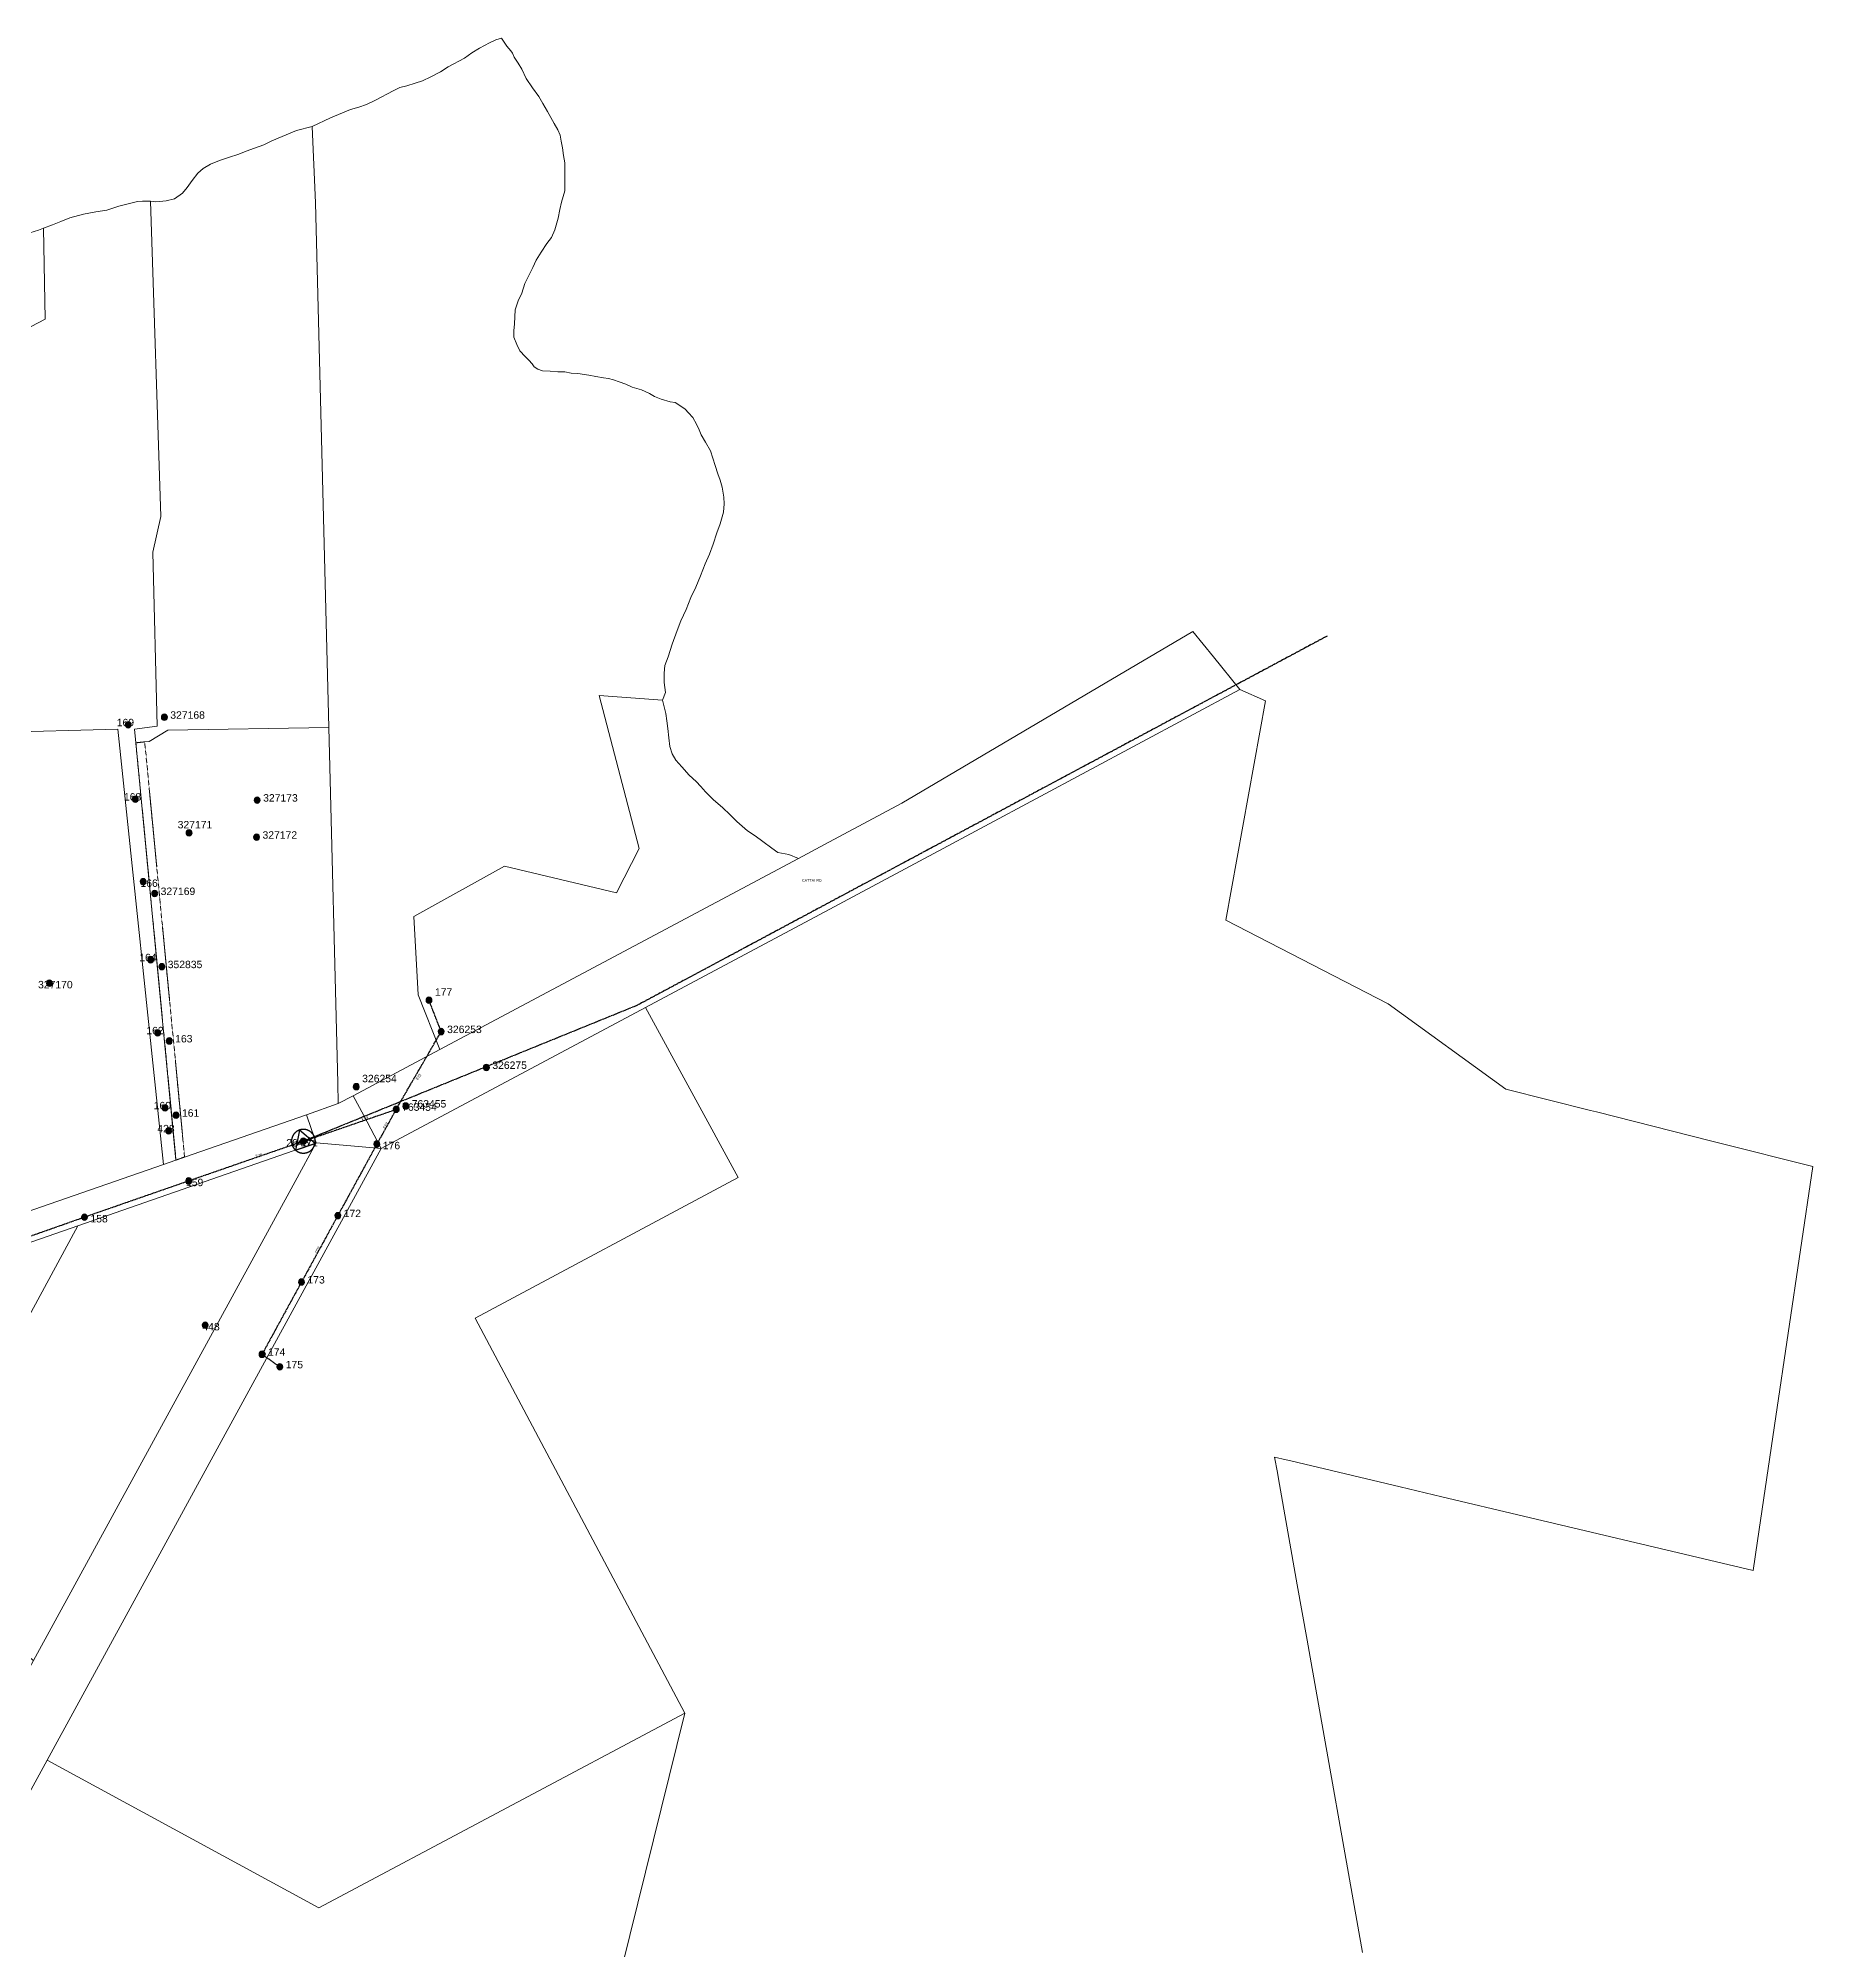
# Model space of a CAD drawing. Header units: metres. Extents: x 301573 to 308964, y 6278036 to 6284182.
# Drawn here: x 303733 to 304928, y 6282577 to 6283864 of the extents above; entities that cross this region are included whole.
import ezdxf
from ezdxf.enums import TextEntityAlignment as Align

# ---------------------------------------------------------------- set-up
doc = ezdxf.new("R2010")
doc.units = ezdxf.units.M
for name, pattern in [('Cable Exist OH', [1, 1, 0]), ('Dash', [5, 3, -2]), ('DASHED', [0.75, 0.5, -0.25]), ('HIDDEN2', [0.1875, 0.125, -0.0625])]:
    doc.linetypes.add(name, pattern=pattern)
doc.layers.get('0').update_dxf_attribs({"color": 6})
for name, color, linetype, lineweight in [('Cadastre Easements_SP_EXT', 94, 'DASHED', 15), ('Cadastre Land Parcels_SP_EXT', 95, 'Continuous', 15), ('Cadastre Other Property_SP_EXT', 97, 'DASHED', 15), ('Cadastre Road Names_SP_HV_LV_SL_EXT', 7, 'Continuous', 15), ('Cadastre Roads_SP_EXT', 46, 'Continuous', 15), ('Mains_HV_EXT', 13, 'Continuous', 25), ('Mains_LV_EXT', 163, 'Continuous', 25)]:
    doc.layers.add(name, color=color, linetype=linetype, lineweight=lineweight)
for name, color, linetype in [('Equip_LV_EXT', 7, 'Continuous'), ('Sub_SP_TR_HV_LV_EXT', 7, 'Continuous'), ('SupportsOH_SP_TR_HV_LV_SL_EXT', 7, 'Continuous')]:
    doc.layers.add(name, color=color, linetype=linetype)
doc.layers.get('0').freeze()
doc.styles.add('POLE_LABEL', font='arial.ttf', dxfattribs={"height": 2})
doc.styles.get("Standard").update_dxf_attribs({"font": 'arial.ttf'})

# ---------------------------------------------------------------- blocks, each defined once
blk = doc.blocks.new('SUB_POLE_EXT')
at = {"flags": 128}
for points in [[(-0.05, 4), (-0.15, 4), (-0.25, 3.99), (-0.34, 3.99), (-0.44, 3.98), (-0.54, 3.96), (-0.64, 3.95), (-0.73, 3.93), (-0.83, 3.91), (-0.92, 3.89), (-1.02, 3.87), (-1.11, 3.84), (-1.21, 3.81), (-1.3, 3.78), (-1.39, 3.75), (-1.49, 3.71), (-1.58, 3.68), (-1.67, 3.64), (-1.75, 3.59), (-1.84, 3.55), (-1.93, 3.5), (-2.01, 3.46), (-2.1, 3.41), (-2.18, 3.35), (-2.26, 3.3), (-2.34, 3.24), (-2.42, 3.18), (-2.5, 3.12), (-2.58, 3.06), (-2.65, 3), (-2.72, 2.93), (-2.79, 2.86), (-2.86, 2.79), (-2.93, 2.72), (-3, 2.65), (-3.06, 2.58), (-3.12, 2.5), (-3.18, 2.42), (-3.24, 2.34), (-3.3, 2.26), (-3.35, 2.18), (-3.41, 2.1), (-3.46, 2.01), (-3.5, 1.93), (-3.55, 1.84), (-3.59, 1.75), (-3.64, 1.67), (-3.68, 1.58), (-3.71, 1.49), (-3.75, 1.39), (-3.78, 1.3), (-3.81, 1.21), (-3.84, 1.11), (-3.87, 1.02), (-3.89, 0.92), (-3.91, 0.83), (-3.93, 0.73), (-3.95, 0.64), (-3.96, 0.54), (-3.98, 0.44), (-3.99, 0.34), (-3.99, 0.25), (-4, 0.15), (-4, 0.05), (-4, -0.05), (-4, -0.15), (-3.99, -0.25), (-3.99, -0.34), (-3.98, -0.44), (-3.96, -0.54), (-3.95, -0.64), (-3.93, -0.73), (-3.91, -0.83), (-3.89, -0.92), (-3.87, -1.02), (-3.84, -1.11), (-3.81, -1.21), (-3.78, -1.3), (-3.75, -1.39), (-3.71, -1.49), (-3.68, -1.58), (-3.64, -1.67), (-3.59, -1.75), (-3.55, -1.84), (-3.5, -1.93), (-3.46, -2.01), (-3.41, -2.1), (-3.35, -2.18), (-3.3, -2.26), (-3.24, -2.34), (-3.18, -2.42), (-3.12, -2.5), (-3.06, -2.58), (-3, -2.65), (-2.93, -2.72), (-2.86, -2.79), (-2.79, -2.86), (-2.72, -2.93), (-2.65, -3), (-2.58, -3.06), (-2.5, -3.12), (-2.42, -3.18), (-2.34, -3.24), (-2.26, -3.3), (-2.18, -3.35), (-2.1, -3.41), (-2.01, -3.46), (-1.93, -3.5), (-1.84, -3.55), (-1.75, -3.59), (-1.67, -3.64), (-1.58, -3.68), (-1.49, -3.71), (-1.39, -3.75), (-1.3, -3.78), (-1.21, -3.81), (-1.11, -3.84), (-1.02, -3.87), (-0.92, -3.89), (-0.83, -3.91), (-0.73, -3.93), (-0.64, -3.95), (-0.54, -3.96), (-0.44, -3.98), (-0.34, -3.99), (-0.25, -3.99), (-0.15, -4), (-0.05, -4), (0.05, -4), (0.15, -4), (0.25, -3.99), (0.34, -3.99), (0.44, -3.98), (0.54, -3.96), (0.64, -3.95), (0.73, -3.93), (0.83, -3.91), (0.92, -3.89), (1.02, -3.87), (1.11, -3.84), (1.21, -3.81), (1.3, -3.78), (1.39, -3.75), (1.49, -3.71), (1.58, -3.68), (1.67, -3.64), (1.75, -3.59), (1.84, -3.55), (1.93, -3.5), (2.01, -3.46), (2.1, -3.41), (2.18, -3.35), (2.26, -3.3), (2.34, -3.24), (2.42, -3.18), (2.5, -3.12), (2.58, -3.06), (2.65, -3), (2.72, -2.93), (2.79, -2.86), (2.86, -2.79), (2.93, -2.72), (3, -2.65), (3.06, -2.58), (3.12, -2.5), (3.18, -2.42), (3.24, -2.34), (3.3, -2.26), (3.35, -2.18), (3.41, -2.1), (3.46, -2.01), (3.5, -1.93), (3.55, -1.84), (3.59, -1.75), (3.64, -1.67), (3.68, -1.58), (3.71, -1.49), (3.75, -1.39), (3.78, -1.3), (3.81, -1.21), (3.84, -1.11), (3.87, -1.02), (3.89, -0.92), (3.91, -0.83), (3.93, -0.73), (3.95, -0.64), (3.96, -0.54), (3.98, -0.44), (3.99, -0.34), (3.99, -0.25), (4, -0.15), (4, -0.05), (4, 0.05), (4, 0.15), (3.99, 0.25), (3.99, 0.34), (3.98, 0.44), (3.96, 0.54), (3.95, 0.64), (3.93, 0.73), (3.91, 0.83), (3.89, 0.92), (3.87, 1.02), (3.84, 1.11), (3.81, 1.21), (3.78, 1.3), (3.75, 1.39), (3.71, 1.49), (3.68, 1.58), (3.64, 1.67), (3.59, 1.75), (3.55, 1.84), (3.5, 1.93), (3.46, 2.01), (3.41, 2.1), (3.35, 2.18), (3.3, 2.26), (3.24, 2.34), (3.18, 2.42), (3.12, 2.5), (3.06, 2.58), (3, 2.65), (2.93, 2.72), (2.86, 2.79), (2.79, 2.86), (2.72, 2.93), (2.65, 3), (2.58, 3.06), (2.5, 3.12), (2.42, 3.18), (2.34, 3.24), (2.26, 3.3), (2.18, 3.35), (2.1, 3.41), (2.01, 3.46), (1.93, 3.5), (1.84, 3.55), (1.75, 3.59), (1.67, 3.64), (1.58, 3.68), (1.49, 3.71), (1.39, 3.75), (1.3, 3.78), (1.21, 3.81), (1.11, 3.84), (1.02, 3.87), (0.92, 3.89), (0.83, 3.91), (0.73, 3.93), (0.64, 3.95), (0.54, 3.96), (0.44, 3.98), (0.34, 3.99), (0.25, 3.99), (0.15, 4), (0.05, 4)], [(0, 4), (-3.46, -2), (3.46, -2)]]:
    blk.add_lwpolyline(points, close=True, dxfattribs=at)
at = {"flags": 8}
blk.add_attdef('ASSET_NUM', text='', height=2.5, dxfattribs=at).set_placement((0, 7), align=Align.MIDDLE_CENTER)
for tag, flags, p in [('STREET_CODE', 9, (-1.13, 0.95)), ('CONSTRUCTED_VOLTAGE', 9, (-1.13, 0.75)), ('NO_PHASES', 9, (-1.13, 0.55)), ('OPERATING_VOLTAGE', 9, (-1.13, 0.35)), ('OPERATED_BY', 9, (-1.13, 0.15)), ('MAINTAINED_BY', 9, (-1.13, -0.05)), ('SECONDARY_VOLTAGE', 9, (-1.13, -0.65)), ('STATE', 9, (-1.13, -0.85)), ('SUBSTATION_TYPE', 9, (-1.13, -1.05)), ('SUBURB', 9, (-1.13, -1.65)), ('STREETNAME', 9, (-1.13, -1.85)), ('Z', 1, (-1.13, -2.45)), ('ORIENTATION', 9, (-1.13, -0.25)), ('OWNED_BY', 9, (-1.13, -0.45)), ('USAGE', 9, (-1.13, -1.25)), ('LEGEND', 9, (-1.13, -1.45)), ('LOCATION', 9, (-1.13, -2.05)), ('NOTES', 9, (-1.13, -2.25))]:
    blk.add_attdef(tag, text='', height=0.2, dxfattribs=dict(flags=flags)).set_placement(p, align=Align.MIDDLE_LEFT)
blk = doc.blocks.new('LV_OH_LINKS_DISTFUSE_EXT')
for p, q in [((0, 0), (0.96, 0)), ((3.84, 0), (4.8, 0))]:
    blk.add_line(p, q)
blk.add_lwpolyline([(3.84, -1.2), (3.84, 1.2), (0.96, -1.2), (0.96, 1.2)], close=True)
at = {"flags": 9}
for tag, p in [('ACTUAL_STATUS', (0, 0)), ('CONSTRUCTED_VOLTAGE', (0, -0.2)), ('OPERATING_VOLTAGE', (0, -0.6)), ('ORIENTATION', (0, -0.8)), ('OWNED_BY', (0, -1)), ('STATE', (0, -1.2)), ('SWITCH_TYPE', (0, -1.4)), ('NO_PHASES', (0, -0.4)), ('USAGE', (0, -1.6)), ('NOTES', (0, -1.8))]:
    blk.add_attdef(tag, text='', height=0.2, dxfattribs=at).set_placement(p, align=Align.MIDDLE_LEFT)
at = {"flags": 1}
blk.add_attdef('Z', (0, 0), '', height=0.2, dxfattribs=at)
blk = doc.blocks.new('POLE_EXT')
blk.add_hatch(color=256).paths.add_polyline_path([(-1, 0, 1), (1, 0, 1)])
blk.add_lwpolyline([(-1, 0, 1), (1, 0, 1)], format="xyb", close=True)
at = {"flags": 8}
blk.add_attdef('pNumber', text='', height=2, dxfattribs=at).set_placement((3, 2.5), align=Align.MIDDLE_CENTER)
at = {"style": 'POLE_LABEL', "flags": 9}
for tag, p in [('STRUCTURE_PLANT_NUMBER', (1.35, 0.03)), ('STREET_CODE', (1.35, -0.2))]:
    blk.add_attdef(tag, text='', height=0.2, dxfattribs=at).set_placement(p, align=Align.MIDDLE_LEFT)
at = {"flags": 9}
for tag, p in [('OWNED_BY', (1.35, -0.4)), ('SPECIAL_USE', (1.35, -0.8)), ('STATE', (1.35, -1)), ('cLV', (1.35, -1.4)), ('hDepth', (1.35, -1.6)), ('hDia', (1.35, -1.8)), ('cHV', (1.35, -2)), ('cLinedev', (1.35, -3.4)), ('pExisting', (1.35, -3.8)), ('pFooting', (1.35, -4.4)), ('pNew', (1.35, -4.6)), ('pRelocate', (1.35, -5)), ('pRemove', (1.35, -5.2)), ('pReplace', (1.35, -5.4)), ('pStay', (1.35, -5.6)), ('pType', (1.35, -5.8)), ('cspan', (1.35, -6)), ('STREETNAME', (1.35, -6.2)), ('SUBURB', (1.35, -6.4)), ('PARENT', (1.35, -0.6)), ('USAGE', (1.35, -1.2)), ('LBRACKET', (1.35, -2.2)), ('LExisting', (1.35, -2.4)), ('LANTNUMBER', (1.35, -2.6)), ('LOther', (1.35, -2.8)), ('LRemove', (1.35, -3)), ('LEGEND', (1.35, -3.2)), ('LOCATION', (1.35, -3.6)), ('PFNUMBER', (1.35, -4)), ('NEWPFNUMBER', (1.35, -4.2)), ('OPERATED_BY', (1.36, -7.01)), ('NOTES', (1.35, -6.6)), ('MAINTAINED_BY', (1.36, -6.81))]:
    blk.add_attdef(tag, text='', height=0.2, dxfattribs=at).set_placement(p, align=Align.MIDDLE_LEFT)
at = {"flags": 1}
blk.add_attdef('Z', (1.35, -7.33), '', height=0.2, dxfattribs=at)
blk = doc.blocks.new('End Shackle_EXT')
blk.add_wipeout([(0, 0.3), (1.8, 0.3), (1.8, -0.3), (0, -0.3)])
blk.add_line((1.8, -1), (1.8, 1))
at = {"flags": 1}
blk.add_attdef('Z', (0, 0), '', height=0.2, dxfattribs=at)
at = {"flags": 9}
for tag, p in [('CONNECTOR_TYPE', (0, 0)), ('CONSTRUCTED_VOLTAGE', (0, -0.2)), ('NO_PHASES', (0, -0.4)), ('OPERATING_VOLTAGE', (0, -0.6)), ('ORIENTATION', (0, -0.8)), ('OWNED_BY', (0, -1)), ('STATE', (0, -1.2)), ('USAGE', (0, -1.4)), ('NOTES', (0, -1.6))]:
    blk.add_attdef(tag, text='', height=0.2, dxfattribs=at).set_placement(p, align=Align.MIDDLE_LEFT)

msp = doc.modelspace()

# ---------------------------------------------------------------- linework, layer by layer
at = {"layer": 'Cadastre Easements_SP_EXT', "linetype": 'Dash'}
msp.add_lwpolyline([(303830.65701, 6283122.31208), (303804.90394, 6283390.07996), (303798.93208, 6283389.50498), (303824.8349, 6283120.17899), (303825.96106, 6283108.45794), (303831.794, 6283110.48802), (303830.65701, 6283122.31208)], close=True, dxfattribs=at)
at = {"layer": 'Cadastre Land Parcels_SP_EXT', "linetype": 'Continuous'}
for points in [[(304056.302, 6283847.33296), (304053.69804, 6283851.37303), (304052.55396, 6283854.08899), (304051.468, 6283855.60699), (304048.80601, 6283858.67204), (304045.18198, 6283864.11201), (304041.31098, 6283862.94602), (304037.13603, 6283861.08502), (304030.38397, 6283857.38601), (304025.12597, 6283854.30797), (304020.37403, 6283850.73597), (304009.35304, 6283844.77396), (304004.19697, 6283841.497), (303997.64101, 6283838.20096), (303991.87899, 6283835.31699), (303987.09799, 6283833.84801), (303981.31997, 6283832.06396), (303976.63499, 6283830.897), (303972.16297, 6283828.73197), (303960.24796, 6283822.35603), (303954.18702, 6283819.36703), (303949.11001, 6283817.59402), (303943.52704, 6283816.214), (303929.96498, 6283810.56504), (303917.58304, 6283804.66097), (303919.90301, 6283753.296), (303928.85004, 6283399.81297), (303934.90701, 6283160.48599), (303935.26096, 6283146.47599), (303945.27602, 6283151.81402), (304003.69401, 6283182.948), (303988.95801, 6283219.84401), (303986.11502, 6283272.64403), (304047.10702, 6283306.54397), (304122.70004, 6283288.56802), (304137.95102, 6283318.35502), (304110.92601, 6283421.32002), (304153.62299, 6283418.27696), (304155.58203, 6283423.42101), (304154.779, 6283430.19197), (304154.74296, 6283436.41403), (304155.28903, 6283441.70799), (304157.41396, 6283447.44404), (304160.20704, 6283455.88996), (304163.55502, 6283465.09502), (304165.89098, 6283471.69603), (304169.568, 6283479.37001), (304172.71096, 6283487.33399), (304176.05904, 6283494.36597), (304179.13001, 6283502.104), (304182.27297, 6283510.06904), (304185.28997, 6283516.64399), (304187.70004, 6283523.28404), (304190.09403, 6283530.85998), (304192.40198, 6283536.97401), (304194.59996, 6283544.922), (304195.17898, 6283550.51699), (304194.94799, 6283554.93698), (304193.69296, 6283561.662), (304192.39801, 6283566.47498), (304190.88699, 6283570.60904), (304189.16097, 6283576.23901), (304187.51896, 6283581.34604), (304185.881, 6283586.26599), (304182.49098, 6283591.97997), (304179.71998, 6283596.87898), (304178.22301, 6283600.26398), (304176.453, 6283604.16898), (304174.14496, 6283608.55196), (304171.17698, 6283611.83502), (304168.82698, 6283614.30701), (304165.92198, 6283616.20501), (304162.13702, 6283618.68698), (304158.80202, 6283619.22899), (304152.61203, 6283621.03097), (304148.19999, 6283622.71698), (304144.76297, 6283624.71798), (304139.57802, 6283627.326), (304133.08804, 6283628.97296), (304129.00699, 6283631.11397), (304124.48303, 6283632.64698), (304120.53103, 6283634.002), (304117.30203, 6283634.88303), (304113.859, 6283635.27099), (304108.77899, 6283636.23302), (304103.92697, 6283637.122), (304096.65296, 6283638.269), (304092.03802, 6283638.52596), (304087.75398, 6283639.42501), (304083.14399, 6283639.49399), (304077.84703, 6283639.96304), (304072.82002, 6283640.10004), (304069.62804, 6283641.09502), (304067.25604, 6283642.70197), (304065.82302, 6283644.70102), (304063.62301, 6283647.24898), (304061.12099, 6283649.829), (304057.50103, 6283653.62704), (304055.42503, 6283657.75199), (304053.55804, 6283662.74199), (304053.59399, 6283667.01596), (304053.92303, 6283671.81896), (304054.36001, 6283681.12401), (304056.44201, 6283687.121), (304058.87698, 6283692.44896), (304060.83797, 6283698.85599), (304063.90399, 6283704.79503), (304066.23597, 6283709.596), (304068.60302, 6283714.511), (304071.94102, 6283719.93003), (304075.76397, 6283725.88303), (304078.94103, 6283729.79899), (304081.03796, 6283735.04604), (304083.38999, 6283742.88397), (304084.56596, 6283748.79103), (304085.57296, 6283753.75603), (304087.73896, 6283761.40299), (304087.74797, 6283767.17703), (304087.94804, 6283774.93996), (304087.81696, 6283780.07297), (304087.00704, 6283785.23204), (304086.15904, 6283790.27804), (304085.35804, 6283794.87496), (304084.76003, 6283798.72502), (304083.03198, 6283802.36804), (304080.72403, 6283806.75101), (304076.15997, 6283814.693), (304073.03997, 6283820.07298), (304070.23303, 6283824.86097), (304066.01002, 6283830.70903), (304061.89001, 6283837.08399), (304058.94597, 6283843.21798), (304056.302, 6283847.33296)], [(303928.85004, 6283399.81297), (303919.90301, 6283753.296), (303917.58304, 6283804.66097), (303907.19097, 6283802.02804), (303890.50203, 6283795.04296), (303885.13803, 6283792.26499), (303878.87004, 6283789.974), (303873.29404, 6283787.99296), (303868.32003, 6283786.01996), (303861.349, 6283783.71996), (303855.27498, 6283781.73203), (303849.20697, 6283779.24397), (303844.24701, 6283776.26999), (303840.59003, 6283773.11501), (303836.85604, 6283768.356), (303833.42202, 6283763.50098), (303830.37499, 6283759.654), (303824.92601, 6283755.87098), (303819.44197, 6283754.59396), (303812.447, 6283753.994), (303808.73897, 6283754.44397), (303815.835, 6283542.05004), (303810.47197, 6283518.043), (303813.32502, 6283400.72103), (303798.04701, 6283398.70396), (303798.93202, 6283389.505), (303804.90401, 6283390.08004), (303807.89098, 6283390.36598), (303820.46203, 6283398.02), (303928.85004, 6283399.81297)], [(303817.64696, 6283105.56598), (303786.74503, 6283398.73001), (303703.33696, 6283396.36703), (303702.63303, 6283413.26903), (303700.22897, 6283474.19999), (303698.146, 6283655.42098), (303698.13796, 6283662.35801), (303719.368, 6283665.14499), (303737.86097, 6283674.97403), (303736.828, 6283736.20196), (303733.38303, 6283734.86301), (303724.71698, 6283732.13804), (303718.14601, 6283729.84298), (303708.68196, 6283727.006), (303697.22301, 6283723.74202), (303688.65104, 6283721.51798), (303688.80898, 6283653.52704), (303690.60001, 6283469.699), (303691.626, 6283444.21204), (303694.60598, 6283370.11696), (303705.33204, 6283155.67301), (303708.32598, 6283067.54197), (303817.64696, 6283105.56598)], [(304153.62299, 6283418.27696), (304110.92601, 6283421.32002), (304137.95102, 6283318.35502), (304122.70004, 6283288.56802), (304047.10702, 6283306.54397), (303986.11502, 6283272.64403), (303988.95801, 6283219.84401), (304003.69401, 6283182.948), (304245.23001, 6283311.67504), (304238.704, 6283314.25797), (304231.38697, 6283315.666), (304227.17898, 6283318.59201), (304221.16503, 6283323.13302), (304215.92098, 6283326.94104), (304210.76103, 6283330.22303), (304203.734, 6283336.51099), (304199.08099, 6283341.002), (304194.08101, 6283345.97504), (304187.94304, 6283351.11599), (304182.63204, 6283356.49404), (304179.31904, 6283360.07398), (304176.19701, 6283363.46799), (304171.54798, 6283367.77199), (304166.65099, 6283373.27202), (304162.48699, 6283377.92097), (304160.143, 6283382.19097), (304158.46901, 6283386.99803), (304157.98601, 6283392.79901), (304157.11602, 6283399.15799), (304156.60802, 6283404.28402), (304155.76099, 6283409.32896), (304153.62299, 6283418.27696)], [(303831.79396, 6283110.48796), (303913.75903, 6283138.99696), (303935.26096, 6283146.47599), (303934.90701, 6283160.48599), (303928.85004, 6283399.81297), (303820.46203, 6283398.02), (303807.89098, 6283390.36598), (303804.90401, 6283390.08004), (303798.93202, 6283389.505), (303824.83503, 6283120.17902), (303825.96101, 6283108.45799), (303831.79396, 6283110.48796)], [(303922.17996, 6282604.84599), (304168.54997, 6282735.87604), (304027.338, 6283001.96604), (304204.67801, 6283096.77697), (304142.26501, 6283211.20296), (303964.20102, 6283116.30298), (303739.20203, 6282704.32001), (303922.17996, 6282604.84599)], [(303729.99698, 6282771.44202), (303906.23098, 6283094.10703), (303920.37002, 6283119.99396), (303759.811, 6283064.14796), (303639.86202, 6282842.76098), (303729.99698, 6282771.44202)], [(303639.86202, 6282842.76098), (303759.811, 6283064.14796), (303714.03898, 6283048.22698), (303695.95703, 6283041.61802), (303474.46997, 6282615.74403), (303507.68604, 6282598.79804), (303639.86202, 6282842.76098)]]:
    msp.add_lwpolyline(points, close=True, dxfattribs=at)
for points in [[(303703.33696, 6283396.36703), (303786.74503, 6283398.73001), (303817.64696, 6283105.56598), (303825.96101, 6283108.45799), (303824.83503, 6283120.17902), (303798.93202, 6283389.505), (303798.04701, 6283398.70396), (303813.32502, 6283400.72103), (303810.47197, 6283518.043), (303815.835, 6283542.05004), (303808.73897, 6283754.44397), (303808.73897, 6283754.44397), (303803.33602, 6283754.46799), (303799.93901, 6283754.21996), (303794.55602, 6283752.844), (303787.37802, 6283751.03998), (303779.31299, 6283748.32402), (303771.92503, 6283747.21898), (303763.74401, 6283745.60196), (303754.57403, 6283743.16999), (303748.50699, 6283740.68298), (303742.73498, 6283738.49896), (303736.828, 6283736.20196), (303737.86097, 6283674.97403), (303719.368, 6283665.14499)], [(304624.96443, 6282574.7395), (304589.71928, 6282773.74706), (304587.69716, 6282785.17173), (304581.10587, 6282822.38565), (304568.45337, 6282893.82686), (304567.71332, 6282898.00173), (304565.87759, 6282908.368), (304573.66367, 6282906.52132), (304576.80054, 6282905.77659), (304650.38267, 6282888.32595), (304678.57827, 6282881.63908), (304733.54562, 6282868.60207), (304888.11446, 6282831.9458), (304891.0403, 6282851.92628), (304903.42241, 6282935.74042), (304903.42241, 6282935.74042), (304928.2967, 6283104.10187), (304908.68792, 6283109.05335), (304885.4159, 6283114.92597), (304859.40671, 6283121.49182), (304782.68515, 6283140.85645), (304778.51638, 6283141.90946), (304721.56066, 6283156.28683), (304642.4164, 6283213.75957), (304532.98067, 6283270.10368), (304559.63539, 6283417.79484), (304542.44693, 6283425.3994), (304336.3202, 6283315.07152), (304259.46402, 6283273.93502), (304142.26474, 6283211.20252), (304204.67819, 6283096.77706), (304027.33809, 6283001.96577), (304168.54961, 6282735.87604), (304068.12806, 6282329.20874)], [(304068.12806, 6282329.20874), (304168.54961, 6282735.87604), (304168.54961, 6282735.87604), (303922.17952, 6282604.84617), (303739.20203, 6282704.32045), (303443.68649, 6282163.21726)]]:
    msp.add_lwpolyline(points, dxfattribs=at)
at = {"layer": 'Cadastre Other Property_SP_EXT', "linetype": 'HIDDEN2'}
msp.add_lwpolyline([(303831.7927, 6283110.57701), (303804.90309, 6283390.1691), (303798.93166, 6283389.51326), (303825.96104, 6283108.46666), (303831.7927, 6283110.57701)], close=True, dxfattribs=at)
at = {"layer": 'Cadastre Roads_SP_EXT', "linetype": 'Continuous'}
for points in [[(304142.26502, 6283211.20298), (304259.46396, 6283273.93503), (304336.31998, 6283315.07103), (304542.44697, 6283425.39899), (304524.65504, 6283447.382), (304510.82803, 6283464.46404), (304460.52899, 6283434.773), (304314.83396, 6283348.77203), (304262.81402, 6283321.04703), (304245.22996, 6283311.67496), (304003.69396, 6283182.94797), (303945.276, 6283151.81401), (303952.36898, 6283138.50404), (303964.20098, 6283116.303), (304142.26502, 6283211.20298)], [(303920.36998, 6283119.99401), (303916.99803, 6283129.68804), (303913.75897, 6283138.99696), (303831.79402, 6283110.48798), (303825.96099, 6283108.45801), (303817.647, 6283105.566), (303708.32599, 6283067.54198), (303707.28001, 6283067.17702), (303570.82202, 6283017.29999), (303490.86496, 6282988.07502), (303448.78798, 6282982.47697), (303433.59304, 6282980.45698), (303434.92601, 6282971.14099), (303436.26799, 6282961.76397), (303504.01104, 6282971.45703), (303568.45304, 6282995.01303), (303630.852, 6283017.82099), (303695.957, 6283041.61798), (303714.03902, 6283048.22696), (303759.81098, 6283064.14804), (303920.36998, 6283119.99401)], [(303964.20098, 6283116.303), (303938.65404, 6283118.45501), (303920.36998, 6283119.99401), (303906.231, 6283094.107), (303729.99701, 6282771.44204), (303407.54399, 6282180.99203), (303428.11896, 6282170.87396), (303443.687, 6282163.21697), (303739.202, 6282704.31996), (303964.20098, 6283116.303)]]:
    msp.add_lwpolyline(points, close=True, dxfattribs=at)
at = {"layer": 'Mains_HV_EXT', "linetype": 'Cable Exist OH'}
for points in [[(304601.24404, 6283461.4161), (304463.41196, 6283387.64205), (304136.28805, 6283212.55995), (303911.75279, 6283121.14686)], [(303911.75287, 6283121.14686), (303834.55401, 6283094.38998), (303764.34807, 6283069.96899), (303696.45933, 6283046.01046), (303543.00505, 6282989.97795)]]:
    msp.add_lwpolyline(points, dxfattribs=at)
at = {"layer": 'Mains_LV_EXT', "linetype": 'Cable Exist OH'}
for points in [[(303974.25561, 6283142.6523), (304004.57519, 6283195.00317), (303996.33946, 6283216.15909)], [(303911.75279, 6283121.14686), (303974.25561, 6283142.65222)], [(303974.25561, 6283142.65222), (303961.26301, 6283119.27801)], [(303911.75279, 6283121.14686), (303834.55401, 6283094.38998)], [(303961.26301, 6283119.27801), (303934.91904, 6283071.03997), (303910.50297, 6283026.335), (303883.913, 6282977.64801)], [(303834.55401, 6283094.38998), (303764.34798, 6283069.96899)], [(303764.34807, 6283069.96899), (303696.45933, 6283046.01046)]]:
    msp.add_lwpolyline(points, dxfattribs=at)
at = {"layer": 'Mains_LV_EXT', "linetype": 'Continuous'}
for points in [[(303973.30898, 6283140.94925, 0.9216628317), (303975.5019, 6283144.33973)], [(303962.25845, 6283121.06894, 0.9707683765), (303960.26618, 6283117.45267)], [(303836.44397, 6283095.04599, 1.0170324781), (303832.66699, 6283093.72703)], [(303885.54795, 6282976.49603, 0.6220238412), (303884.87204, 6282979.40295)]]:
    msp.add_lwpolyline(points, format="xyb", dxfattribs=at)

# ---------------------------------------------------------------- block references
at = {"layer": 'Equip_LV_EXT'}
for p, rotation in [((303910.99577, 6283120.88362), 197.1561854451034), ((303912.4894, 6283121.4003), 19.00026333211336)]:
    msp.add_blockref('LV_OH_LINKS_DISTFUSE_EXT', p, dxfattribs=dict(at, rotation=rotation))
at = {"layer": 'Sub_SP_TR_HV_LV_EXT'}
ref = msp.add_blockref('SUB_POLE_EXT', (303911.75286, 6283121.14689), dxfattribs=dict(at, xscale=2, yscale=2, zscale=2, rotation=19.26695014796168))
ref.add_attrib('ASSET_NUM', '2645', dxfattribs={"layer": '0', "height": 5}).set_placement((303915.75286, 6283122.64689), align=Align.TOP_RIGHT)
at = {"layer": 'SupportsOH_SP_TR_HV_LV_SL_EXT'}
ref = msp.add_blockref('POLE_EXT', (303818.13105, 6283406.73933), dxfattribs=dict(at, xscale=2, yscale=2, zscale=2))
ref.add_attrib('ASSET_NUM', '327168', dxfattribs={"layer": '0', "height": 5, "style": 'POLE_LABEL'}).set_placement((303822.13105, 6283408.23933), align=Align.MIDDLE_LEFT)
ref = msp.add_blockref('POLE_EXT', (303793.71297, 6283401.69802), dxfattribs=dict(at, xscale=2, yscale=2, zscale=2))
ref.add_attrib('ASSET_NUM', '169', dxfattribs={"layer": '0', "height": 5, "style": 'POLE_LABEL'}).set_placement((303797.71297, 6283403.19802), align=Align.MIDDLE_RIGHT)
ref = msp.add_blockref('POLE_EXT', (303798.54104, 6283351.60996), dxfattribs=dict(at, xscale=2, yscale=2, zscale=2))
ref.add_attrib('ASSET_NUM', '168', dxfattribs={"layer": '0', "height": 5, "style": 'POLE_LABEL'}).set_placement((303802.54104, 6283353.10996), align=Align.MIDDLE_RIGHT)
ref = msp.add_blockref('POLE_EXT', (303880.65737, 6283350.92926), dxfattribs=dict(at, xscale=2, yscale=2, zscale=2))
ref.add_attrib('ASSET_NUM', '327173', dxfattribs={"layer": '0', "height": 5, "style": 'POLE_LABEL'}).set_placement((303884.65737, 6283352.42926), align=Align.MIDDLE_LEFT)
ref = msp.add_blockref('POLE_EXT', (303834.74464, 6283328.88386), dxfattribs=dict(at, xscale=2, yscale=2, zscale=2))
ref.add_attrib('ASSET_NUM', '327171', dxfattribs={"layer": '0', "height": 5, "style": 'POLE_LABEL'}).set_placement((303838.74464, 6283330.38386), align=Align.BOTTOM_CENTER)
ref = msp.add_blockref('POLE_EXT', (303880.22664, 6283325.94691), dxfattribs=dict(at, xscale=2, yscale=2, zscale=2))
ref.add_attrib('ASSET_NUM', '327172', dxfattribs={"layer": '0', "height": 5, "style": 'POLE_LABEL'}).set_placement((303884.22664, 6283327.44691), align=Align.MIDDLE_LEFT)
ref = msp.add_blockref('POLE_EXT', (303803.86402, 6283296.00997), dxfattribs=dict(at, xscale=2, yscale=2, zscale=2))
ref.add_attrib('ASSET_NUM', '166', dxfattribs={"layer": '0', "height": 5, "style": 'POLE_LABEL'}).set_placement((303807.86402, 6283297.50997), align=Align.TOP_CENTER)
ref = msp.add_blockref('POLE_EXT', (303811.62603, 6283288.02103), dxfattribs=dict(at, xscale=2, yscale=2, zscale=2))
ref.add_attrib('ASSET_NUM', '327169', dxfattribs={"layer": '0', "height": 5, "style": 'POLE_LABEL'}).set_placement((303815.62603, 6283289.52103), align=Align.MIDDLE_LEFT)
ref = msp.add_blockref('POLE_EXT', (303808.89798, 6283243.42797), dxfattribs=dict(at, xscale=2, yscale=2, zscale=2))
ref.add_attrib('ASSET_NUM', '164', dxfattribs={"layer": '0', "height": 5, "style": 'POLE_LABEL'}).set_placement((303812.89798, 6283244.92797), align=Align.MIDDLE_RIGHT)
ref = msp.add_blockref('POLE_EXT', (303816.391, 6283238.73494), dxfattribs=dict(at, xscale=2, yscale=2, zscale=2))
ref.add_attrib('ASSET_NUM', '352835', dxfattribs={"layer": '0', "height": 5, "style": 'POLE_LABEL'}).set_placement((303820.391, 6283240.23494), align=Align.MIDDLE_LEFT)
ref = msp.add_blockref('POLE_EXT', (303740.72293, 6283227.65064), dxfattribs=dict(at, xscale=2, yscale=2, zscale=2))
ref.add_attrib('ASSET_NUM', '327170', dxfattribs={"layer": '0', "height": 5, "style": 'POLE_LABEL'}).set_placement((303744.72293, 6283229.15064), align=Align.TOP_CENTER)
ref = msp.add_blockref('POLE_EXT', (303996.33956, 6283216.15907), dxfattribs=dict(at, xscale=2, yscale=2, zscale=2))
ref.add_attrib('ASSET_NUM', '177', dxfattribs={"layer": '0', "height": 5, "style": 'POLE_LABEL'}).set_placement((304000.33956, 6283217.65907), align=Align.BOTTOM_LEFT)
ref = msp.add_blockref('POLE_EXT', (303813.63098, 6283194.20397), dxfattribs=dict(at, xscale=2, yscale=2, zscale=2))
ref.add_attrib('ASSET_NUM', '162', dxfattribs={"layer": '0', "height": 5, "style": 'POLE_LABEL'}).set_placement((303817.63098, 6283195.70397), align=Align.MIDDLE_RIGHT)
ref = msp.add_blockref('POLE_EXT', (303821.40902, 6283188.71599), dxfattribs=dict(at, xscale=2, yscale=2, zscale=2))
ref.add_attrib('ASSET_NUM', '163', dxfattribs={"layer": '0', "height": 5, "style": 'POLE_LABEL'}).set_placement((303825.40902, 6283190.21599), align=Align.MIDDLE_LEFT)
ref = msp.add_blockref('POLE_EXT', (304004.57521, 6283195.0031), dxfattribs=dict(at, xscale=2, yscale=2, zscale=2))
ref.add_attrib('ASSET_NUM', '326253', dxfattribs={"layer": '0', "height": 5, "style": 'POLE_LABEL'}).set_placement((304008.57521, 6283196.5031), align=Align.MIDDLE_LEFT)
ref = msp.add_blockref('POLE_EXT', (303947.3505, 6283157.91131), dxfattribs=dict(at, xscale=2, yscale=2, zscale=2))
ref.add_attrib('ASSET_NUM', '326254', dxfattribs={"layer": '0', "height": 5, "style": 'POLE_LABEL'}).set_placement((303951.3505, 6283159.41131), align=Align.BOTTOM_LEFT)
ref = msp.add_blockref('POLE_EXT', (304035.00774, 6283170.87746), dxfattribs=dict(at, xscale=2, yscale=2, zscale=2))
ref.add_attrib('ASSET_NUM', '326275', dxfattribs={"layer": '0', "height": 5, "style": 'POLE_LABEL'}).set_placement((304039.00774, 6283172.37746), align=Align.MIDDLE_LEFT)
ref = msp.add_blockref('POLE_EXT', (303818.56104, 6283143.678), dxfattribs=dict(at, xscale=2, yscale=2, zscale=2))
ref.add_attrib('ASSET_NUM', '160', dxfattribs={"layer": '0', "height": 5, "style": 'POLE_LABEL'}).set_placement((303822.56104, 6283145.178), align=Align.MIDDLE_RIGHT)
ref = msp.add_blockref('POLE_EXT', (303826.00899, 6283138.69303), dxfattribs=dict(at, xscale=2, yscale=2, zscale=2))
ref.add_attrib('ASSET_NUM', '161', dxfattribs={"layer": '0', "height": 5, "style": 'POLE_LABEL'}).set_placement((303830.00899, 6283140.19303), align=Align.MIDDLE_LEFT)
ref = msp.add_blockref('POLE_EXT', (303974.2556, 6283142.65219), dxfattribs=dict(at, xscale=2, yscale=2, zscale=2))
ref.add_attrib('ASSET_NUM', '763454', dxfattribs={"layer": '0', "height": 5, "style": 'POLE_LABEL'}).set_placement((303978.2556, 6283144.15219), align=Align.MIDDLE_LEFT)
ref = msp.add_blockref('POLE_EXT', (303980.70412, 6283144.8759), dxfattribs=dict(at, xscale=2, yscale=2, zscale=2))
ref.add_attrib('ASSET_NUM', '763455', dxfattribs={"layer": '0', "height": 5, "style": 'POLE_LABEL'}).set_placement((303984.70412, 6283146.3759), align=Align.MIDDLE_LEFT)
ref = msp.add_blockref('POLE_EXT', (303821.05097, 6283128.169), dxfattribs=dict(at, xscale=2, yscale=2, zscale=2))
ref.add_attrib('ASSET_NUM', '428', dxfattribs={"layer": '0', "height": 5, "style": 'POLE_LABEL'}).set_placement((303825.05097, 6283129.669), align=Align.MIDDLE_RIGHT)
ref = msp.add_blockref('POLE_EXT', (303911.75282, 6283121.14686), dxfattribs=dict(at, xscale=2, yscale=2, zscale=2))
ref.add_attrib('ASSET_NUM', '171', dxfattribs={"layer": '0', "height": 5, "rotation": 359.97403568, "style": 'POLE_LABEL'}).set_placement((303915.75282, 6283122.64686), align=Align.TOP_CENTER)
ref = msp.add_blockref('POLE_EXT', (303961.263, 6283119.27803), dxfattribs=dict(at, xscale=2, yscale=2, zscale=2))
ref.add_attrib('ASSET_NUM', '176', dxfattribs={"layer": '0', "height": 5, "style": 'POLE_LABEL'}).set_placement((303965.263, 6283120.77803), align=Align.TOP_LEFT)
ref = msp.add_blockref('POLE_EXT', (303834.55402, 6283094.38998), dxfattribs=dict(at, xscale=2, yscale=2, zscale=2))
ref.add_attrib('ASSET_NUM', '159', dxfattribs={"layer": '0', "height": 5, "rotation": 359.9388697, "style": 'POLE_LABEL'}).set_placement((303838.55402, 6283095.88998), align=Align.TOP_CENTER)
ref = msp.add_blockref('POLE_EXT', (303934.919, 6283071.04002), dxfattribs=dict(at, xscale=2, yscale=2, zscale=2))
ref.add_attrib('ASSET_NUM', '172', dxfattribs={"layer": '0', "height": 5, "rotation": 359.99923694, "style": 'POLE_LABEL'}).set_placement((303938.919, 6283072.54002), align=Align.MIDDLE_LEFT)
ref = msp.add_blockref('POLE_EXT', (303764.34798, 6283069.96898), dxfattribs=dict(at, xscale=2, yscale=2, zscale=2))
ref.add_attrib('ASSET_NUM', '158', dxfattribs={"layer": '0', "height": 5, "rotation": 0.01453605, "style": 'POLE_LABEL'}).set_placement((303768.34798, 6283071.46898), align=Align.TOP_LEFT)
ref = msp.add_blockref('POLE_EXT', (303910.50701, 6283026.34096), dxfattribs=dict(at, xscale=2, yscale=2, zscale=2))
ref.add_attrib('ASSET_NUM', '173', dxfattribs={"layer": '0', "height": 5, "rotation": 359.94108694, "style": 'POLE_LABEL'}).set_placement((303914.50701, 6283027.84096), align=Align.MIDDLE_LEFT)
ref = msp.add_blockref('POLE_EXT', (303845.57897, 6282997.24696), dxfattribs=dict(at, xscale=2, yscale=2, zscale=2))
ref.add_attrib('ASSET_NUM', '448', dxfattribs={"layer": '0', "height": 5, "style": 'POLE_LABEL'}).set_placement((303849.57897, 6282998.74696), align=Align.TOP_CENTER)
ref = msp.add_blockref('POLE_EXT', (303883.91297, 6282977.64802), dxfattribs=dict(at, xscale=2, yscale=2, zscale=2))
ref.add_attrib('ASSET_NUM', '174', dxfattribs={"layer": '0', "height": 5, "rotation": 359.95874085, "style": 'POLE_LABEL'}).set_placement((303887.91297, 6282979.14802), align=Align.MIDDLE_LEFT)
ref = msp.add_blockref('POLE_EXT', (303895.86099, 6282969.22801), dxfattribs=dict(at, xscale=2, yscale=2, zscale=2))
ref.add_attrib('ASSET_NUM', '175', dxfattribs={"layer": '0', "height": 5, "rotation": 359.99618078, "style": 'POLE_LABEL'}).set_placement((303899.86099, 6282970.72801), align=Align.MIDDLE_LEFT)

# ---------------------------------------------------------------- texts
at = {"layer": 'Cadastre Road Names_SP_HV_LV_SL_EXT'}
msp.add_text('CATTAI RD', height=1.8, dxfattribs=at).set_placement((304247.49468, 6283295.94926))
at = {"layer": 'Mains_LV_EXT'}
for s, rotation, p in [('E23', 53.55223369, (303988.70246, 6283162.21328)), ('E53', 18.80820655, (303951.35156, 6283134.85135)), ('E53', 60.93238297, (303966.86893, 6283129.36328)), ('E28', 18.07977417, (303879.90999, 6283110.16499)), ('D28', 60.27735184, (303921.00001, 6283045.55501))]:
    msp.add_text(s, height=1.8, rotation=rotation, dxfattribs=at).set_placement(p)

# ---------------------------------------------------------------- next in the draw order: block references
at = {"layer": 'Mains_LV_EXT', "rotation": 143.7780472992651}
msp.add_blockref('End Shackle_EXT', (303895.86099, 6282969.22796), dxfattribs=at)

# ---------------------------------------------------------------- next in the draw order: linework, layer by layer
at = {"layer": 'Mains_LV_EXT', "linetype": 'Cable Exist OH'}
msp.add_lwpolyline([(303883.913, 6282977.64801), (303895.86099, 6282969.22801)], dxfattribs=at)

doc.saveas('drawing.dxf')
